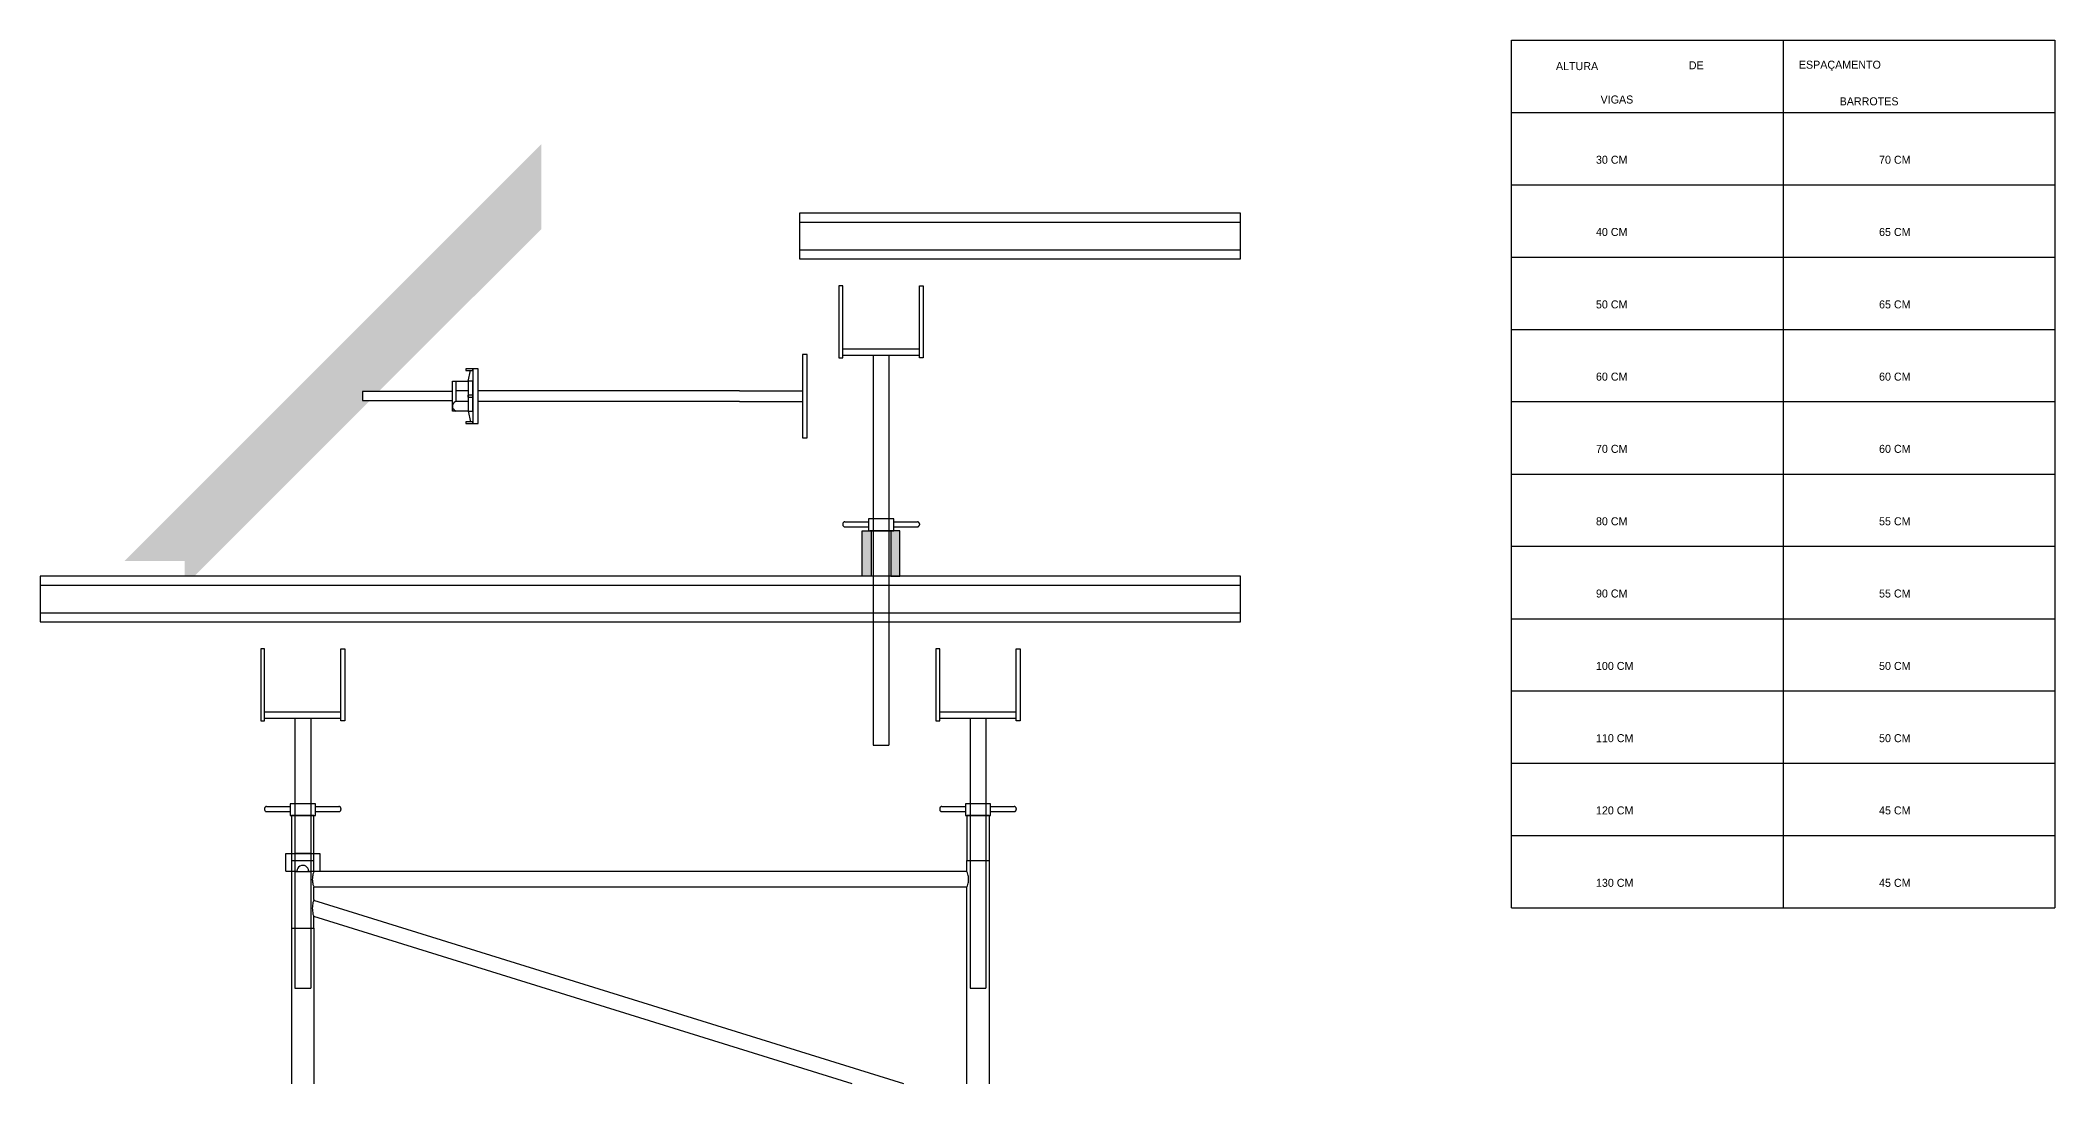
# Model space of a CAD drawing. Header units: metres. Extents: x 137387 to 139512, y 31896 to 33204.
# Drawn here: x 137427 to 138434, y 32682 to 33204 of the extents above; entities that cross this region are included whole.
import ezdxf

# ---------------------------------------------------------------- set-up
doc = ezdxf.new("R2010")
doc.units = ezdxf.units.M
for name, color, linetype in [('BARRA DE ANCORAGEM', 7, 'Continuous'), ('Demarcação 2', 254, 'Continuous'), ('Escoras', 2, 'Continuous'), ('Forcador', 251, 'Continuous'), ('GARFOS', 7, 'Continuous'), ('Perfil Metálico', 251, 'Continuous')]:
    doc.layers.add(name, color=color, linetype=linetype)

msp = doc.modelspace()

# ---------------------------------------------------------------- hatches: boundary and pattern name
at = {"layer": 'Demarcação 2'}
h = msp.add_hatch(color=8, dxfattribs=at)
h.dxf.hatch_style = 1
h.paths.add_polyline_path([(137677.6, 33109.4), (137677.6, 33151.8), (137469.1, 32943.4), (137499.2, 32943.4), (137499.2, 32935.8), (137504, 32935.8), (137591.8, 33023.6), (137588.1, 33023.6), (137588.1, 33028.1), (137596.2, 33028.1)])
at = {"layer": 'Perfil Metálico'}
h = msp.add_hatch(color=8, dxfattribs=at)
h.dxf.hatch_style = 1
h.paths.add_polyline_path([(137837.9, 32935.8), (137842.4, 32935.8), (137842.4, 32958.6), (137837.9, 32958.6)])
h = msp.add_hatch(color=8, dxfattribs=at)
h.dxf.hatch_style = 1
h.paths.add_polyline_path([(137852.3, 32935.8), (137856.8, 32935.8), (137856.8, 32958.6), (137852.3, 32958.6)])

# ---------------------------------------------------------------- linework, layer by layer
at = {"layer": 'BARRA DE ANCORAGEM'}
for p, q in [((137641, 33033.4), (137642.2, 33038.7)), ((137643.3, 33039.5), (137643.3, 33012.2)), ((137677.6, 33028.5), (137646, 33028.5)), ((137776.6, 33028.5), (137677.6, 33028.5)), ((137776.6, 33028.5), (137808.1, 33028.5)), ((137633.2, 33021.3), (137633.1, 33020.8)), ((137633.1, 33020.8), (137633.2, 33020.2)), ((137633.3, 33021.8), (137633.2, 33021.3)), ((137633.2, 33020.2), (137633.3, 33019.7)), ((137633.6, 33022.3), (137633.3, 33021.8)), ((137633.3, 33019.7), (137633.6, 33019.3)), ((137634, 33022.7), (137633.6, 33022.3)), ((137633.6, 33019.3), (137634, 33018.9)), ((137634.4, 33023), (137634, 33022.7)), ((137634, 33018.9), (137634.4, 33018.6)), ((137634.9, 33023.2), (137634.4, 33023)), ((137634.4, 33018.6), (137634.9, 33018.3)), ((137641, 33018.3), (137642.2, 33013)), ((137677.6, 33023.2), (137646, 33023.2)), ((137776.6, 33023.2), (137677.6, 33023.2)), ((137776.6, 33023.2), (137808.1, 33023.2))]:
    msp.add_line(p, q, dxfattribs=at)
for points in [[(137810.5, 33005), (137810.5, 33046.7), (137808.1, 33046.7), (137808.1, 33005)], [(137643.3, 33039.5), (137639.8, 33039.5), (137639.8, 33038.7), (137643.3, 33038.7)], [(137646, 33012.2), (137646, 33039.5), (137643.3, 33039.5), (137643.3, 33012.2)], [(137633.1, 33028.1), (137588.1, 33028.1), (137588.1, 33023.6), (137633.1, 33023.6)], [(137643.3, 33033.4), (137641, 33033.4), (137641, 33018.3), (137643.3, 33018.3)], [(137643.3, 33013), (137639.8, 33013), (137639.8, 33012.2), (137643.3, 33012.2)]]:
    msp.add_lwpolyline(points, close=True, dxfattribs=at)
for points in [[(137641, 33018.3), (137633.1, 33018.3), (137633.1, 33033.4), (137641, 33033.4)], [(137641, 33028.5), (137634.9, 33028.5), (137634.9, 33033.4)], [(137641, 33023.2), (137634.9, 33023.2), (137634.9, 33028.5)], [(137641, 33025.4), (137643.3, 33025.4), (137643.3, 33026.3), (137641, 33026.3), (137641, 33025.4), (137641, 33026.3)]]:
    msp.add_lwpolyline(points, dxfattribs=at)
at = {"layer": 'Escoras'}
for p, q in [((137853, 32958.6), (137841.7, 32958.6)), ((137552.7, 32816.3), (137552.7, 32682.2)), ((137563.9, 32816.3), (137552.7, 32816.3)), ((137563.9, 32793.8), (137563.9, 32816.3)), ((137901.4, 32816.3), (137890.2, 32816.3)), ((137890.2, 32816.3), (137890.2, 32793.8)), ((137901.4, 32816.3), (137901.4, 32682.2)), ((137549.9, 32797.2), (137566.8, 32797.2)), ((137549.9, 32788.4), (137549.9, 32797.2)), ((137562.3, 32797.2), (137554.4, 32797.2)), ((137566.8, 32797.2), (137566.8, 32788.4)), ((137549.9, 32788.4), (137555.4, 32788.4)), ((137552.7, 32793.8), (137563.9, 32793.8)), ((137562.3, 32788.1), (137554.4, 32788.1)), ((137555.5, 32789.2), (137555.4, 32788.4)), ((137555.8, 32789.9), (137555.5, 32789.2)), ((137556.2, 32790.5), (137555.8, 32789.9)), ((137556.9, 32790.9), (137556.2, 32790.5)), ((137557.6, 32791.2), (137556.9, 32790.9)), ((137558.3, 32791.3), (137557.6, 32791.2)), ((137559.1, 32791.2), (137558.3, 32791.3)), ((137559.8, 32790.9), (137559.1, 32791.2)), ((137560.4, 32790.5), (137559.8, 32790.9)), ((137560.9, 32789.9), (137560.4, 32790.5)), ((137561.1, 32789.2), (137560.9, 32789.9)), ((137561.2, 32788.4), (137561.1, 32789.2)), ((137561.2, 32788.4), (137566.8, 32788.4)), ((137563.1, 32785), (137563, 32784.3)), ((137563.3, 32786.3), (137563.1, 32785.7)), ((137563.1, 32785.7), (137563.1, 32785)), ((137563.4, 32787), (137563.3, 32786.3)), ((137563.7, 32787.6), (137563.4, 32787)), ((137563.9, 32788.2), (137563.7, 32787.6)), ((137563.9, 32788.2), (137563.9, 32793.8)), ((137890.2, 32788.2), (137563.9, 32788.2)), ((137890.2, 32793.8), (137901.4, 32793.8)), ((137890.2, 32788.2), (137890.2, 32793.8)), ((137890.5, 32787.6), (137890.2, 32788.2)), ((137890.7, 32787), (137890.5, 32787.6)), ((137890.9, 32786.3), (137890.7, 32787)), ((137891, 32785.7), (137890.9, 32786.3)), ((137891.1, 32785), (137891, 32785.7)), ((137891.1, 32784.3), (137891.1, 32785)), ((137563, 32784.3), (137563.1, 32783.7)), ((137563.1, 32783.7), (137563.1, 32783)), ((137563.1, 32783), (137563.3, 32782.4)), ((137563.3, 32782.4), (137563.4, 32781.7)), ((137563.4, 32781.7), (137563.7, 32781.1)), ((137563.7, 32781.1), (137563.9, 32780.5)), ((137890.2, 32780.5), (137563.9, 32780.5)), ((137563.9, 32774.2), (137563.9, 32780.5)), ((137890.2, 32780.5), (137890.5, 32781.1)), ((137890.2, 32682.2), (137890.2, 32780.5)), ((137890.5, 32781.1), (137890.7, 32781.7)), ((137890.7, 32781.7), (137890.9, 32782.4)), ((137890.9, 32782.4), (137891, 32783)), ((137891, 32783), (137891.1, 32783.7)), ((137891.1, 32783.7), (137891.1, 32784.3)), ((137563.1, 32770.6), (137563, 32769.9)), ((137563, 32769.9), (137563.1, 32769.2)), ((137563.3, 32772.1), (137563.1, 32771.4)), ((137563.1, 32771.4), (137563.1, 32770.6)), ((137563.1, 32769.2), (137563.1, 32768.5)), ((137563.1, 32768.5), (137563.3, 32767.7)), ((137563.4, 32772.8), (137563.3, 32772.1)), ((137563.3, 32767.7), (137563.4, 32767)), ((137563.7, 32773.5), (137563.4, 32772.8)), ((137563.4, 32767), (137563.7, 32766.3)), ((137563.9, 32774.2), (137563.7, 32773.5)), ((137563.7, 32766.3), (137563.9, 32765.7)), ((137858.7, 32682.2), (137563.9, 32773.7)), ((137832.9, 32682.2), (137563.9, 32765.7)), ((137563.9, 32760), (137563.9, 32765.7)), ((137552.7, 32760), (137563.9, 32760)), ((137563.9, 32760), (137563.9, 32682.2))]:
    msp.add_line(p, q, dxfattribs=at)
at = {"layer": 'Forcador'}
for p, q in [((137828.2, 33049.5), (137866.5, 33049.5)), ((137828.2, 33046.4), (137866.5, 33046.4)), ((137843.4, 33046.4), (137843.4, 32935.8)), ((137851.3, 33046.4), (137851.3, 32935.8)), ((137828.3, 32962.3), (137828.2, 32962.2)), ((137828.2, 32962.2), (137828.2, 32962)), ((137828.2, 32962), (137828.2, 32961.6)), ((137828.2, 32961.6), (137828.2, 32961.4)), ((137828.2, 32961.4), (137828.3, 32961.3)), ((137828.4, 32962.5), (137828.3, 32962.4)), ((137828.3, 32962.4), (137828.3, 32962.3)), ((137828.3, 32961.3), (137828.3, 32961.2)), ((137828.3, 32961.2), (137828.4, 32961.1)), ((137828.5, 32962.7), (137828.4, 32962.6)), ((137828.4, 32962.6), (137828.4, 32962.5)), ((137828.4, 32961.1), (137828.4, 32961)), ((137828.4, 32961), (137828.5, 32960.9)), ((137828.6, 32962.8), (137828.5, 32962.7)), ((137828.5, 32960.9), (137828.6, 32960.8)), ((137828.7, 32962.9), (137828.6, 32962.8)), ((137828.6, 32960.8), (137828.7, 32960.7)), ((137828.9, 32963), (137828.7, 32962.9)), ((137828.7, 32960.7), (137828.9, 32960.6)), ((137829, 32963), (137828.9, 32963)), ((137828.9, 32960.6), (137829, 32960.6)), ((137829.1, 32963), (137829, 32963)), ((137829, 32960.6), (137829.1, 32960.6)), ((137829.3, 32963), (137829.1, 32963)), ((137829.1, 32960.6), (137829.3, 32960.6)), ((137829.3, 32963), (137841.1, 32963)), ((137829.3, 32960.6), (137841.1, 32960.6)), ((137853.7, 32963), (137865.5, 32963)), ((137853.7, 32960.6), (137865.5, 32960.6)), ((137865.6, 32963), (137865.5, 32963)), ((137865.5, 32960.6), (137865.6, 32960.6)), ((137865.7, 32963), (137865.6, 32963)), ((137865.6, 32960.6), (137865.7, 32960.6)), ((137865.9, 32963), (137865.7, 32963)), ((137865.7, 32960.6), (137865.9, 32960.6)), ((137866, 32962.9), (137865.9, 32963)), ((137865.9, 32960.6), (137866, 32960.7)), ((137866.1, 32962.8), (137866, 32962.9)), ((137866, 32960.7), (137866.1, 32960.8)), ((137866.2, 32962.7), (137866.1, 32962.8)), ((137866.1, 32960.8), (137866.2, 32960.9)), ((137866.3, 32962.6), (137866.2, 32962.7)), ((137866.2, 32960.9), (137866.3, 32961)), ((137866.4, 32962.5), (137866.3, 32962.6)), ((137866.3, 32961), (137866.4, 32961.1)), ((137866.4, 32962.4), (137866.4, 32962.5)), ((137866.5, 32962.3), (137866.4, 32962.4)), ((137866.4, 32961.2), (137866.5, 32961.3)), ((137866.4, 32961.1), (137866.4, 32961.2)), ((137866.5, 32962.2), (137866.5, 32962.3)), ((137866.5, 32962), (137866.5, 32962.2)), ((137866.5, 32962), (137866.5, 32961.6)), ((137866.5, 32961.4), (137866.5, 32961.6)), ((137866.5, 32961.3), (137866.5, 32961.4)), ((137843.4, 32935.8), (137843.4, 32913)), ((137851.3, 32935.8), (137851.3, 32913)), ((137843.4, 32913), (137843.4, 32851.4)), ((137851.3, 32913), (137851.3, 32851.4)), ((137539.2, 32868), (137577.4, 32868)), ((137876.7, 32868), (137914.9, 32868)), ((137539.2, 32864.9), (137577.4, 32864.9)), ((137554.4, 32864.9), (137554.4, 32729.9)), ((137562.3, 32864.9), (137562.3, 32729.9)), ((137876.7, 32864.9), (137914.9, 32864.9)), ((137891.9, 32864.9), (137891.9, 32729.9)), ((137899.8, 32864.9), (137899.8, 32729.9)), ((137843.4, 32851.4), (137851.3, 32851.4)), ((137539.3, 32820.1), (137539.2, 32819.9)), ((137539.2, 32819.9), (137539.2, 32819.8)), ((137539.2, 32819.8), (137539.2, 32819.7)), ((137539.2, 32819.7), (137539.2, 32819.2)), ((137539.2, 32819.2), (137539.2, 32819.1)), ((137539.2, 32819.1), (137539.2, 32819)), ((137539.2, 32819), (137539.3, 32818.8)), ((137539.4, 32820.3), (137539.3, 32820.2)), ((137539.3, 32820.2), (137539.3, 32820.1)), ((137539.3, 32818.8), (137539.3, 32818.7)), ((137539.3, 32818.7), (137539.4, 32818.6)), ((137539.5, 32820.4), (137539.4, 32820.3)), ((137539.4, 32818.6), (137539.5, 32818.5)), ((137539.6, 32820.5), (137539.5, 32820.4)), ((137539.5, 32818.5), (137539.6, 32818.4)), ((137539.7, 32820.6), (137539.6, 32820.5)), ((137539.6, 32818.4), (137539.7, 32818.3)), ((137539.8, 32820.6), (137539.7, 32820.6)), ((137539.7, 32818.3), (137539.8, 32818.3)), ((137539.9, 32820.7), (137539.8, 32820.6)), ((137539.8, 32818.3), (137539.9, 32818.2)), ((137540.1, 32820.7), (137539.9, 32820.7)), ((137539.9, 32818.2), (137540.1, 32818.2)), ((137540.2, 32820.7), (137540.1, 32820.7)), ((137540.1, 32818.2), (137540.2, 32818.2)), ((137540.2, 32820.7), (137552, 32820.7)), ((137540.2, 32818.2), (137552, 32818.2)), ((137564.6, 32820.7), (137576.4, 32820.7)), ((137564.6, 32818.2), (137576.4, 32818.2)), ((137576.6, 32820.7), (137576.4, 32820.7)), ((137576.4, 32818.2), (137576.6, 32818.2)), ((137576.7, 32820.7), (137576.6, 32820.7)), ((137576.6, 32818.2), (137576.7, 32818.2)), ((137576.8, 32820.6), (137576.7, 32820.7)), ((137576.7, 32818.2), (137576.8, 32818.3)), ((137576.9, 32820.6), (137576.8, 32820.6)), ((137576.8, 32818.3), (137576.9, 32818.3)), ((137577, 32820.5), (137576.9, 32820.6)), ((137576.9, 32818.3), (137577, 32818.4)), ((137577.1, 32820.4), (137577, 32820.5)), ((137577, 32818.4), (137577.1, 32818.5)), ((137577.2, 32820.3), (137577.1, 32820.4)), ((137577.1, 32818.5), (137577.2, 32818.6)), ((137577.3, 32820.2), (137577.2, 32820.3)), ((137577.2, 32818.6), (137577.3, 32818.7)), ((137577.4, 32820.1), (137577.3, 32820.2)), ((137577.3, 32818.7), (137577.4, 32818.8)), ((137577.4, 32819.9), (137577.4, 32820.1)), ((137577.4, 32819.8), (137577.4, 32819.9)), ((137577.4, 32819.7), (137577.4, 32819.8)), ((137577.4, 32819.7), (137577.4, 32819.2)), ((137577.4, 32819.1), (137577.4, 32819.2)), ((137577.4, 32819), (137577.4, 32819.1)), ((137577.4, 32818.8), (137577.4, 32819)), ((137876.8, 32820.1), (137876.7, 32819.9)), ((137876.7, 32819.9), (137876.7, 32819.8)), ((137876.7, 32819.8), (137876.7, 32819.7)), ((137876.7, 32819.7), (137876.7, 32819.2)), ((137876.7, 32819.2), (137876.7, 32819.1)), ((137876.7, 32819.1), (137876.7, 32819)), ((137876.7, 32819), (137876.8, 32818.8)), ((137876.9, 32820.3), (137876.8, 32820.2)), ((137876.8, 32820.2), (137876.8, 32820.1)), ((137876.8, 32818.8), (137876.8, 32818.7)), ((137876.8, 32818.7), (137876.9, 32818.6)), ((137877, 32820.4), (137876.9, 32820.3)), ((137876.9, 32818.6), (137877, 32818.5)), ((137877.1, 32820.5), (137877, 32820.4)), ((137877, 32818.5), (137877.1, 32818.4)), ((137877.2, 32820.6), (137877.1, 32820.5)), ((137877.1, 32818.4), (137877.2, 32818.3)), ((137877.3, 32820.6), (137877.2, 32820.6)), ((137877.2, 32818.3), (137877.3, 32818.3)), ((137877.4, 32820.7), (137877.3, 32820.6)), ((137877.3, 32818.3), (137877.4, 32818.2)), ((137877.6, 32820.7), (137877.4, 32820.7)), ((137877.4, 32818.2), (137877.6, 32818.2)), ((137877.7, 32820.7), (137877.6, 32820.7)), ((137877.6, 32818.2), (137877.7, 32818.2)), ((137877.7, 32820.7), (137889.5, 32820.7)), ((137877.7, 32818.2), (137889.5, 32818.2)), ((137902.1, 32820.7), (137913.9, 32820.7)), ((137902.1, 32818.2), (137913.9, 32818.2)), ((137914.1, 32820.7), (137913.9, 32820.7)), ((137913.9, 32818.2), (137914.1, 32818.2)), ((137914.2, 32820.7), (137914.1, 32820.7)), ((137914.1, 32818.2), (137914.2, 32818.2)), ((137914.3, 32820.6), (137914.2, 32820.7)), ((137914.2, 32818.2), (137914.3, 32818.3)), ((137914.4, 32820.6), (137914.3, 32820.6)), ((137914.3, 32818.3), (137914.4, 32818.3)), ((137914.5, 32820.5), (137914.4, 32820.6)), ((137914.4, 32818.3), (137914.5, 32818.4)), ((137914.6, 32820.4), (137914.5, 32820.5)), ((137914.5, 32818.4), (137914.6, 32818.5)), ((137914.7, 32820.3), (137914.6, 32820.4)), ((137914.6, 32818.5), (137914.7, 32818.6)), ((137914.8, 32820.2), (137914.7, 32820.3)), ((137914.7, 32818.6), (137914.8, 32818.7)), ((137914.9, 32820.1), (137914.8, 32820.2)), ((137914.8, 32818.7), (137914.9, 32818.8)), ((137914.9, 32819.9), (137914.9, 32820.1)), ((137914.9, 32819.8), (137914.9, 32819.9)), ((137914.9, 32819.7), (137914.9, 32819.8)), ((137914.9, 32819.7), (137914.9, 32819.2)), ((137914.9, 32819.1), (137914.9, 32819.2)), ((137914.9, 32819), (137914.9, 32819.1)), ((137914.9, 32818.8), (137914.9, 32819)), ((137554.4, 32729.9), (137562.3, 32729.9)), ((137891.9, 32729.9), (137899.8, 32729.9))]:
    msp.add_line(p, q, dxfattribs=at)
for points in [[(137826.3, 33081), (137826.3, 33045), (137828.2, 33045), (137828.2, 33081)], [(137868.4, 33081), (137868.4, 33045), (137866.5, 33045), (137866.5, 33081)], [(137841.1, 32964.5), (137841.1, 32958.6), (137853.7, 32958.6), (137853.7, 32964.5)], [(137537.3, 32899.5), (137537.3, 32863.5), (137539.2, 32863.5), (137539.2, 32899.5)], [(137579.4, 32899.5), (137579.4, 32863.5), (137577.4, 32863.5), (137577.4, 32899.5)], [(137874.8, 32899.5), (137874.8, 32863.5), (137876.7, 32863.5), (137876.7, 32899.5)], [(137916.9, 32899.5), (137916.9, 32863.5), (137914.9, 32863.5), (137914.9, 32899.5)], [(137552, 32822.1), (137552, 32816.3), (137564.6, 32816.3), (137564.6, 32822.1)], [(137889.5, 32822.1), (137889.5, 32816.3), (137902.1, 32816.3), (137902.1, 32822.1)]]:
    msp.add_lwpolyline(points, close=True, dxfattribs=at)
at = {"layer": 'GARFOS'}
for p, q in [((138162.5, 32770.1), (138162.5, 33203.7)), ((138162.5, 33203.7), (138434, 33203.7)), ((138298.3, 33203.7), (138298.3, 32770.1)), ((138434, 33203.7), (138434, 32770.1)), ((138162.5, 33167.6), (138434, 33167.6)), ((138162.5, 33167.6), (138434, 33167.6)), ((138162.5, 33131.5), (138434, 33131.5)), ((138162.5, 33095.3), (138434, 33095.3)), ((138162.5, 33059.2), (138434, 33059.2)), ((138162.5, 33023.1), (138434, 33023.1)), ((138162.5, 32986.9), (138434, 32986.9)), ((138162.5, 32950.8), (138434, 32950.8)), ((138162.5, 32914.6), (138434, 32914.6)), ((138162.5, 32878.5), (138434, 32878.5)), ((138162.5, 32842.4), (138434, 32842.4)), ((138162.5, 32806.2), (138434, 32806.2)), ((138162.5, 32770.1), (138434, 32770.1))]:
    msp.add_line(p, q, dxfattribs=at)
at = {"layer": 'Perfil Metálico'}
for p, q in [((137806.6, 33112.8), (138027.1, 33112.8)), ((137806.6, 33099), (138027.1, 33099)), ((137427.1, 32931.3), (138027.1, 32931.3)), ((137427.1, 32917.5), (138027.1, 32917.5))]:
    msp.add_line(p, q, dxfattribs=at)
for points in [[(137806.6, 33094.5), (138027.1, 33094.5), (138027.1, 33117.3), (137806.6, 33117.3)], [(137842.4, 32935.8), (137837.9, 32935.8), (137837.9, 32958.6), (137842.4, 32958.6)], [(137852.3, 32935.8), (137856.8, 32935.8), (137856.8, 32958.6), (137852.3, 32958.6)], [(137427.1, 32913), (138027.1, 32913), (138027.1, 32935.8), (137427.1, 32935.8)]]:
    msp.add_lwpolyline(points, close=True, dxfattribs=at)

# ---------------------------------------------------------------- texts
at = {"layer": 'GARFOS'}
for s, p in [('ALTURA   ', (138184.7, 33188.8)), ('DE', (138251.1, 33189.2)), ('ESPAÇAMENTO', (138306.1, 33189.5)), ('VIGAS', (138207, 33172.1)), ('BARROTES', (138326.5, 33171.2)), ('30 CM', (138204.7, 33142)), ('70 CM', (138346.2, 33142)), ('40 CM', (138204.7, 33105.9)), ('65 CM', (138346.2, 33105.9)), ('50 CM', (138204.7, 33069.7)), ('65 CM', (138346.2, 33069.7)), ('60 CM', (138204.7, 33033.6)), ('60 CM', (138346.2, 33033.6)), ('70 CM', (138204.7, 32997.5)), ('60 CM', (138346.2, 32997.5)), ('80 CM', (138204.7, 32961.3)), ('55 CM', (138346.2, 32961.3)), ('90 CM', (138204.7, 32925.2)), ('55 CM', (138346.2, 32925.2)), ('100 CM', (138204.7, 32889)), ('50 CM', (138346.2, 32889)), ('110 CM', (138204.7, 32852.9)), ('50 CM', (138346.2, 32852.9)), ('120 CM', (138204.7, 32816.8)), ('45 CM', (138346.2, 32816.8)), ('130 CM', (138204.7, 32780.6)), ('45 CM', (138346.2, 32780.6))]:
    msp.add_text(s, height=4, dxfattribs=at).set_placement(p)

doc.saveas('drawing.dxf')
